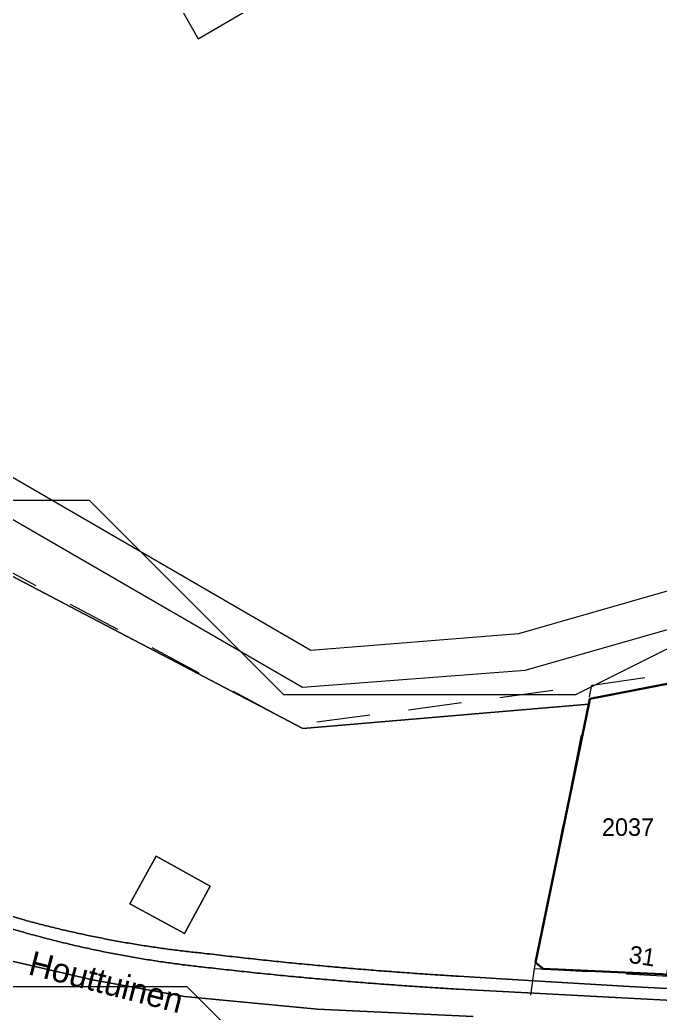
# Model space of a CAD drawing. Header units: metres. Extents: x 0 to 105485, y 0 to 425721.
# Drawn here: x 104948.9 to 104981.9, y 425386.1 to 425437.2 of the extents above; entities that cross this region are included whole.
import ezdxf
from ezdxf.enums import TextEntityAlignment as Align

# ---------------------------------------------------------------- set-up
doc = ezdxf.new("R2010")
doc.units = ezdxf.units.M
doc.header["$MEASUREMENT"] = 0
doc.linetypes.add('KG-PERCEEL-SO', pattern=[19, 5.5, -4, 5.5, -4])
for name, color, linetype, lineweight in [('B-XX-GR-BOOM-G', 90, 'Continuous', 13), ('B-XX-IE-MEUBILAIR-G', 7, 'Continuous', 18), ('B-XX-IE-MEUBILAIR_WATERWEGMEUBILAIR-G', 150, 'Continuous', 18), ('B-XX-IE-MEUBILAIR_WEGMEUBILAIR_AFVALBAK-G', 7, 'Continuous', 18), ('B-XX-KG-GRENS_PERCEEL-G', 150, 'KG-PERCEEL-SO', 18), ('B-XX-KG-GRENS_PERCEEL-T', 150, 'KG-PERCEEL-SO', 18), ('B-XX-KW-KUNSTWERK_STEIGER-G', 170, 'Continuous', 18), ('B-XX-OG-BEBOUWING-G', 7, 'Continuous', 35), ('B-XX-OG-BEBOUWING_HUISNUMMER-T', 7, 'Continuous', 18), ('B-XX-OG-BEBOUWING_STRAATNAAM-T', 7, 'Continuous', 18), ('B-XX-OG-GRENS-G', 7, 'Continuous', 18), ('B-XX-OG-WATER_HAVEN-G', 170, 'Continuous', 18), ('B-XX-VH-ONVERHARD_ZAND-G', 210, 'Continuous', 18), ('B-XX-VH-OPENVERHARDING-G', 90, 'Continuous', 18), ('B-XX-VH-OPENVERHARDING_SIERBESTRATING-G', 90, 'Continuous', 18), ('B-XX-VH-OPENVERHARDING_STRAATBAKSTEEN-G', 90, 'Continuous', 18)]:
    doc.layers.add(name, color=color, linetype=linetype, lineweight=lineweight)
doc.layers.add('GIS-WEGVAKKEN', color=2, linetype='Continuous')

msp = doc.modelspace()

# ---------------------------------------------------------------- linework, layer by layer
at = {"layer": 'B-XX-GR-BOOM-G', "color": 0, "true_color": 0x604a38}
msp.add_polyline3d([(104956.484, 425392.211, 2.369599210731049), (104956.484, 425392.211, 5.169599210731048)], dxfattribs=at)
at = {"layer": 'B-XX-IE-MEUBILAIR-G', "color": 0, "true_color": 0x604a38}
for points in [[(104953.076, 425402.488, 2.418230104667701), (104953.076, 425402.488, 3.918230104667701)], [(104949.855, 425391.332, 2.46183376498461), (104949.855, 425391.332, 5.461833764984609)], [(104953.698, 425391.185, 2.417148582602184), (104953.698, 425391.185, 5.417148582602184)], [(104969.663, 425391.136, 2.258186486235586), (104969.663, 425391.136, 3.758186486235586)], [(104951.408, 425390.913, 2.419907114711389), (104951.408, 425390.913, 5.419907114711389)], [(104952.853, 425390.612, 2.416643830049173), (104952.853, 425390.612, 5.416643830049173)], [(104954.434, 425390.304, 2.379512698888626), (104954.434, 425390.304, 5.379512698888625)], [(104975.503, 425390.181, 2.196023292838465), (104975.503, 425390.181, 3.696023292838465)], [(104956.033, 425389.978, 2.337566337005402), (104956.033, 425389.978, 5.337566337005402)], [(104958.949, 425389.696, 2.33483589115452), (104958.949, 425389.696, 5.334835891154519)], [(104960.265, 425389.566, 2.34136679624159), (104960.265, 425389.566, 5.341366796241591)], [(104961.519, 425389.436, 2.330133359744746), (104961.519, 425389.436, 5.330133359744746)], [(104963.36, 425389.224, 2.284130283329115), (104963.36, 425389.224, 5.284130283329114)], [(104964.816, 425389.05, 2.25825643664853), (104964.816, 425389.05, 5.25825643664853)], [(104967.882, 425388.886, 2.233289130752484), (104967.882, 425388.886, 5.233289130752484)], [(104970.914, 425388.617, 2.220995504720058), (104970.914, 425388.617, 5.220995504720058)], [(104974.027, 425388.629, 2.180527408084407), (104974.027, 425388.629, 3.680527408084407)], [(104974.825, 425388.136, 2.12577337024997), (104974.825, 425388.136, 3.62577337024997)], [(104975.811, 425388.156, 2.112409938796188), (104975.811, 425388.156, 5.112409938796188)], [(104973.885, 425387.838, 2.112193360071052), (104973.885, 425387.838, 3.612193360071052)], [(104979.934, 425387.985, 2.107185077838772), (104979.934, 425387.985, 5.107185077838772)]]:
    msp.add_polyline3d(points, dxfattribs=at)
at = {"layer": 'B-XX-IE-MEUBILAIR_WATERWEGMEUBILAIR-G', "color": 0, "true_color": 0x604a38}
for points in [[(104956.872, 425406.59, 0), (104956.872, 425406.59, 1.5)], [(104980.951, 425405.391, 0), (104980.951, 425405.391, 1.5)]]:
    msp.add_polyline3d(points, dxfattribs=at)
at = {"layer": 'B-XX-IE-MEUBILAIR_WEGMEUBILAIR_AFVALBAK-G', "color": 0, "true_color": 0x604a38}
msp.add_polyline3d([(104963.31, 425398.061, 2.083608196739185), (104963.31, 425398.061, 3.583608196739185)], dxfattribs=at)
at = {"layer": 'B-XX-KG-GRENS_PERCEEL-G', "ltscale": 0.5, "flags": 128}
for points in [[(104919.418, 425432.296), (104920.036, 425433.195), (104935.29, 425423.997), (104932.218, 425418.819), (104940.197, 425413.222), (104963.12, 425400.959), (104978.335, 425403.002)], [(104978.335, 425403.002), (104978.469, 425403.02), (104984.704, 425403.905)], [(104975.384, 425388.426), (104978.335, 425403.002)], [(104974.605, 425382.347), (104975.384, 425388.426)], [(104975.384, 425388.426), (104982.287, 425388.036)]]:
    msp.add_lwpolyline(points, dxfattribs=at)
at = {"layer": 'B-XX-KW-KUNSTWERK_STEIGER-G', "ltscale": 0.5}
for points in [[(104956.353, 425439.31), (104958.08, 425436.244), (104974.932, 425446.076)], [(104991.599, 425410.515), (104974.566, 425405.641), (104963.876, 425404.772), (104935.168, 425421.427), (104934.18, 425419.835), (104963.452, 425402.891), (104974.906, 425403.771), (104994.855, 425409.456)]]:
    msp.add_lwpolyline(points, dxfattribs=at)
at = {"layer": 'B-XX-OG-BEBOUWING-G', "ltscale": 0.5}
msp.add_lwpolyline([(104984.595, 425403.52), (104978.241, 425402.297), (104978.183, 425402.018), (104975.446, 425388.732), (104975.829, 425388.401), (104981.965, 425388.126), (104982.222, 425388.107)], close=True, dxfattribs=at)
at = {"layer": 'B-XX-OG-GRENS-G'}
msp.add_polyline3d([(105062.5, 425437.5, 2.468103408813477), (105052.5, 425432.5, 1.360451459884644), (105042.5, 425427.5, 0.6694625020027161), (105032.5, 425422.5, 2.181102752685547), (105027.5, 425417.5, 2.009249448776245), (105017.5, 425412.5, 0.4799178242683411), (105007.5, 425412.5, 1.891581296920776), (105002.5, 425412.5, 1.731109857559204), (104997.5, 425412.5, 0.9150753617286682), (104992.5, 425412.5, 1.489981293678284), (104987.5, 425407.5, 1.734824776649475), (104977.5, 425402.5, 1.981364488601685), (104972.5, 425402.5, 1.959653377532959), (104967.5, 425402.5, 1.951450943946838), (104962.5, 425402.5, 1.975598096847534), (104952.5, 425412.5, 3.462249994277954), (104947.5, 425412.5, 3.481977701187134), (104937.5, 425417.5, 2.962368249893188), (104932.5, 425422.5, 3.641122341156006), (104927.5, 425427.5, 3.738244533538818), (104922.5, 425432.5, 3.453321695327759), (104917.5, 425432.5, 3.307989120483398), (104902.5, 425432.5, 2.580763339996338)], dxfattribs=at)
msp.add_polyline3d([(104922.5, 425387.5, 2.412884712219238), (104927.5, 425387.5, 2.269949436187744), (104932.5, 425387.5, 2.363336086273193), (104937.5, 425387.5, 2.346051216125488), (104942.5, 425387.5, 2.26263165473938), (104947.5, 425387.5, 2.262795448303223), (104952.5, 425387.5, 2.238906145095825), (104957.5, 425387.5, 2.192342042922974), (104967.5, 425377.5, 2.20405387878418), (104967.5, 425372.5, 2.327162742614746), (104962.5, 425362.5, 2.549127101898193), (104952.5, 425352.5, 2.872208595275879), (104947.5, 425352.5, 2.941046476364136), (104937.5, 425357.5, 2.90555739402771), (104932.5, 425362.5, 2.928187608718872), (104927.5, 425362.5, 2.801816463470459), (104917.5, 425372.5, 2.782613754272461), (104912.5, 425382.5, 2.742000102996826)], close=True, dxfattribs=at)
at = {"layer": 'B-XX-OG-WATER_HAVEN-G', "ltscale": 0.5}
msp.add_lwpolyline([(104947.455, 425409.144), (104951.886, 425406.829), (104963.48, 425400.771), (104978.183, 425402.018), (104978.241, 425402.297), (104984.595, 425403.52)], dxfattribs=at)
at = {"layer": 'B-XX-VH-ONVERHARD_ZAND-G', "ltscale": 0.5}
msp.add_lwpolyline([(104958.704, 425392.651), (104955.936, 425394.195), (104954.569, 425391.747), (104957.384, 425390.217)], close=True, dxfattribs=at)
at = {"layer": 'B-XX-VH-OPENVERHARDING-G', "ltscale": 0.5}
for points in [[(104981.965, 425388.126), (104975.829, 425388.401), (104975.446, 425388.732), (104978.183, 425402.018), (104963.48, 425400.771), (104951.886, 425406.829), (104947.455, 425409.144)], [(104948.198, 425391.197), (104949.19, 425390.905), (104949.19, 425390.905), (104949.2815477812, 425390.8801328508), (104949.3731374438, 425390.8554204037), (104949.4647687265, 425390.8308627293), (104949.5564413677, 425390.8064598977), (104949.6481551058, 425390.7822119785), (104949.739909679, 425390.7581190409), (104949.8317048254, 425390.7341811537), (104949.923540283, 425390.7103983852), (104950.0154157896, 425390.6867708033), (104950.107331083, 425390.6632984755), (104950.199285901, 425390.6399814687), (104950.2912799809, 425390.6168198495), (104950.3833130602, 425390.5938136841), (104950.4753848763, 425390.5709630379), (104950.5674951663, 425390.5482679765), (104950.6596436673, 425390.5257285643), (104950.7518301164, 425390.5033448659), (104950.8440542503, 425390.4811169451), (104950.9363158059, 425390.4590448653), (104951.0286145198, 425390.4371286895), (104951.1209501285, 425390.4153684804), (104951.2133223686, 425390.3937643), (104951.3057309762, 425390.3723162099), (104951.3981756878, 425390.3510242715), (104951.4906562394, 425390.3298885453), (104951.5831723671, 425390.3089090919), (104951.6757238067, 425390.2880859711), (104951.7683102942, 425390.2674192422), (104951.8609315652, 425390.2469089644), (104951.9535873554, 425390.2265551961), (104952.0462774004, 425390.2063579955), (104952.1390014354, 425390.18631742), (104952.231759196, 425390.1664335271), (104952.3245504173, 425390.1467063735), (104952.4173748345, 425390.1271360154), (104952.5102321826, 425390.1077225087), (104952.6031221967, 425390.0884659088), (104952.6960446114, 425390.0693662707), (104952.7889991617, 425390.0504236489), (104952.8819855822, 425390.0316380975), (104952.9750036076, 425390.01300967), (104953.0680529722, 425389.9945384197), (104953.1611334105, 425389.9762243993), (104953.2542446569, 425389.958067661), (104953.3473864455, 425389.9400682567), (104953.4405585105, 425389.9222262378), (104953.533760586, 425389.9045416551), (104953.626992406, 425389.8870145592), (104953.7202537043, 425389.8696450001), (104953.8135442147, 425389.8524330274), (104953.906863671, 425389.8353786901), (104954.0002118068, 425389.8184820369), (104954.0935883556, 425389.8017431162), (104954.186993051, 425389.7851619757), (104954.2804256264, 425389.7687386626), (104954.3738858149, 425389.7524732239), (104954.46737335, 425389.7363657061), (104954.5608879647, 425389.720416155), (104954.6544293921, 425389.7046246162), (104954.7479973653, 425389.6889911348), (104954.8415916171, 425389.6735157554), (104954.9352118805, 425389.6581985222), (104955.0288578881, 425389.6430394788), (104955.1225293728, 425389.6280386686), (104955.216226067, 425389.6131961344), (104955.3099477035, 425389.5985119185), (104955.4036940147, 425389.5839860629), (104955.497464733, 425389.5696186089), (104955.5912595908, 425389.5554095978), (104955.6850783203, 425389.5413590698), (104955.7789206538, 425389.5274670653), (104955.8727863234, 425389.5137336238), (104955.9666750612, 425389.5001587846), (104956.0605865992, 425389.4867425862), (104956.1545206693, 425389.4734850673), (104956.2484770035, 425389.4603862654), (104956.3424553335, 425389.447446218), (104956.4364553912, 425389.434664962), (104956.5304769081, 425389.422042534), (104956.624519616, 425389.4095789699), (104956.7185832465, 425389.3972743053), (104956.812667531, 425389.3851285754), (104956.906772201, 425389.3731418148), (104957.0008969878, 425389.3613140577), (104957.095041623, 425389.3496453379), (104957.1892058376, 425389.3381356887), (104957.283389363, 425389.3267851429), (104957.3775919303, 425389.315593733), (104957.4718132706, 425389.3045614908), (104957.5660531151, 425389.2936884479), (104957.6603111946, 425389.2829746354), (104957.7545872403, 425389.2724200837), (104957.8488809829, 425389.262024823), (104957.9431921534, 425389.251788883), (104958.0375204825, 425389.2417122929), (104958.131865701, 425389.2317950815), (104958.2262275397, 425389.2220372771), (104958.3206057291, 425389.2124389074), (104958.415, 425389.203), (104958.415, 425389.203), (104958.5465570921, 425389.1872169145), (104958.6781237731, 425389.1715139617), (104958.8096999942, 425389.1558911475), (104958.9412857066, 425389.1403484776), (104959.0728808613, 425389.1248859577), (104959.2044854097, 425389.1095035938), (104959.3360993029, 425389.0942013914), (104959.467722492, 425389.0789793562), (104959.5993549283, 425389.0638374938), (104959.7309965629, 425389.0487758099), (104959.862647347, 425389.0337943102), (104959.9943072316, 425389.018893), (104960.1259761681, 425389.004071885), (104960.2576541075, 425388.9893309706), (104960.389341001, 425388.9746702624), (104960.5210367997, 425388.9600897658), (104960.6527414547, 425388.9455894861), (104960.7844549173, 425388.9311694287), (104960.9161771385, 425388.9168295991), (104961.0479080695, 425388.9025700025), (104961.1796476614, 425388.8883906442), (104961.3113958654, 425388.8742915295), (104961.4431526325, 425388.8602726635), (104961.5749179138, 425388.8463340516), (104961.7066916606, 425388.8324756989), (104961.8384738239, 425388.8186976104), (104961.9702643548, 425388.8049997914), (104962.1020632044, 425388.7913822469), (104962.2338703238, 425388.777844982), (104962.3656856642, 425388.7643880016), (104962.4975091766, 425388.7510113109), (104962.6293408121, 425388.7377149146), (104962.7611805219, 425388.7244988178), (104962.8930282569, 425388.7113630254), (104963.0248839684, 425388.6983075422), (104963.1567476073, 425388.6853323732), (104963.2886191247, 425388.672437523), (104963.4204984718, 425388.6596229966), (104963.5523855996, 425388.6468887986), (104963.6842804592, 425388.6342349337), (104963.8161830016, 425388.6216614067), (104963.9480931779, 425388.6091682222), (104964.0800109392, 425388.5967553849), (104964.2119362366, 425388.5844228994), (104964.343869021, 425388.5721707701), (104964.4758092436, 425388.5599990018), (104964.6077568554, 425388.5479075989), (104964.7397118074, 425388.5358965658), (104964.8716740507, 425388.5239659072), (104965.0036435364, 425388.5121156272), (104965.1356202154, 425388.5003457305), (104965.2676040388, 425388.4886562213), (104965.3995949577, 425388.4770471039), (104965.5315929231, 425388.4655183827), (104965.663597886, 425388.454070062), (104965.7956097975, 425388.4427021459), (104965.9276286085, 425388.4314146388), (104966.0596542701, 425388.4202075448), (104966.1916867333, 425388.4090808681), (104966.3237259491, 425388.3980346127), (104966.4557718686, 425388.3870687828), (104966.5878244428, 425388.3761833825), (104966.7198836226, 425388.3653784158), (104966.8519493591, 425388.3546538866), (104966.9840216032, 425388.3440097991), (104967.1161003061, 425388.3334461571), (104967.2481854186, 425388.3229629645), (104967.3802768918, 425388.3125602253), (104967.5123746767, 425388.3022379433), (104967.6444787242, 425388.2919961223), (104967.7765889855, 425388.2818347662), (104967.9087054113, 425388.2717538786), (104968.0408279528, 425388.2617534634), (104968.172956561, 425388.2518335241), (104968.3050911867, 425388.2419940647), (104968.437231781, 425388.2322350887), (104968.5693782948, 425388.2225565995), (104968.7015306793, 425388.212958601), (104968.8336888852, 425388.2034410967), (104968.9658528636, 425388.1940040901), (104969.0980225654, 425388.1846475845), (104969.2301979416, 425388.1753715837), (104969.3623789433, 425388.1661760909), (104969.4945655212, 425388.1570611097), (104969.6267576265, 425388.1480266434), (104969.75895521, 425388.1390726952), (104969.8911582228, 425388.1301992687), (104970.0233666157, 425388.121406367), (104970.1555803397, 425388.1126939934), (104970.2877993458, 425388.1040621512), (104970.420023585, 425388.0955108434), (104970.5522530081, 425388.0870400735), (104970.6844875661, 425388.0786498444), (104970.81672721, 425388.0703401592), (104970.9489718906, 425388.0621110211), (104971.081221559, 425388.0539624332), (104971.2134761661, 425388.0458943983), (104971.3457356628, 425388.0379069197), (104971.478, 425388.03), (104971.478, 425388.03), (104975.075, 425387.813), (104980.257, 425387.503), (104990.017, 425386.993)]]:
    msp.add_lwpolyline(points, dxfattribs=at)
msp.add_lwpolyline([(104954.569, 425391.747), (104955.936, 425394.195), (104958.704, 425392.651), (104957.384, 425390.217)], close=True, dxfattribs=at)
at = {"layer": 'B-XX-VH-OPENVERHARDING_SIERBESTRATING-G', "ltscale": 0.5}
msp.add_lwpolyline([(104989.961, 425386.39), (104980.207, 425386.9), (104975.036, 425387.178), (104971.487, 425387.362), (104971.3540495781, 425387.3696413119), (104971.2211036699, 425387.3773607582), (104971.0881623215, 425387.3851583362), (104970.9552255788, 425387.3930340432), (104970.8222934875, 425387.4009878765), (104970.6893660938, 425387.4090198333), (104970.5564434434, 425387.4171299109), (104970.4235255824, 425387.4253181065), (104970.2906125565, 425387.4335844172), (104970.1577044117, 425387.4419288402), (104970.024801194, 425387.4503513726), (104969.8919029492, 425387.4588520115), (104969.7590097232, 425387.4674307539), (104969.6261215619, 425387.476087597), (104969.4932385112, 425387.4848225376), (104969.3603606171, 425387.4936355729), (104969.2274879254, 425387.5025266997), (104969.094620482, 425387.511495915), (104968.9617583328, 425387.5205432155), (104968.8289015237, 425387.5296685984), (104968.6960501006, 425387.5388720604), (104968.5632041093, 425387.5481535983), (104968.4303635958, 425387.5575132089), (104968.2975286059, 425387.566950889), (104968.1646991856, 425387.5764666353), (104968.0318753806, 425387.5860604446), (104967.8990572369, 425387.5957323135), (104967.7662448004, 425387.6054822386), (104967.6334381169, 425387.6153102167), (104967.5006372323, 425387.6252162443), (104967.3678421924, 425387.6352003179), (104967.2350530432, 425387.6452624343), (104967.1022698304, 425387.6554025898), (104966.9694926, 425387.6656207809), (104966.8367213979, 425387.6759170042), (104966.7039562698, 425387.6862912561), (104966.5711972616, 425387.696743533), (104966.4384444193, 425387.7072738313), (104966.3056977885, 425387.7178821473), (104966.1729574153, 425387.7285684774), (104966.0402233454, 425387.7393328179), (104965.9074956247, 425387.7501751652), (104965.774774299, 425387.7610955153), (104965.6420594142, 425387.7720938646), (104965.5093510161, 425387.7831702093), (104965.3766491505, 425387.7943245455), (104965.2439538634, 425387.8055568694), (104965.1112652004, 425387.8168671771), (104964.9785832075, 425387.8282554647), (104964.8459079304, 425387.8397217282), (104964.7132394151, 425387.8512659638), (104964.5805777072, 425387.8628881674), (104964.4479228528, 425387.874588335), (104964.3152748974, 425387.8863664626), (104964.1826338871, 425387.898222546), (104964.0499998676, 425387.9101565813), (104963.9173728846, 425387.9221685642), (104963.7847529841, 425387.9342584907), (104963.6521402118, 425387.9464263565), (104963.5195346135, 425387.9586721575), (104963.386936235, 425387.9709958894), (104963.2543451222, 425387.9833975479), (104963.1217613208, 425387.9958771289), (104962.9891848766, 425388.0084346278), (104962.8566158354, 425388.0210700406), (104962.724054243, 425388.0337833627), (104962.5915001452, 425388.0465745898), (104962.4589535877, 425388.0594437175), (104962.3264146164, 425388.0723907412), (104962.193883277, 425388.0854156566), (104962.0613596154, 425388.0985184592), (104961.9288436772, 425388.1116991443), (104961.7963355082, 425388.1249577076), (104961.6638351542, 425388.1382941443), (104961.5313426611, 425388.1517084499), (104961.3988580745, 425388.1652006198), (104961.2663814402, 425388.1787706492), (104961.1339128039, 425388.1924185335), (104961.0014522114, 425388.206144268), (104960.8689997086, 425388.219947848), (104960.736555341, 425388.2338292687), (104960.6041191545, 425388.2477885252), (104960.4716911948, 425388.2618256128), (104960.3392715076, 425388.2759405266), (104960.2068601388, 425388.2901332617), (104960.0744571339, 425388.3044038133), (104959.9420625388, 425388.3187521763), (104959.8096763992, 425388.333178346), (104959.6772987607, 425388.3476823172), (104959.5449296692, 425388.362264085), (104959.4125691703, 425388.3769236442), (104959.2802173098, 425388.3916609899), (104959.1478741334, 425388.4064761171), (104959.0155396868, 425388.4213690204), (104958.8832140156, 425388.4363396949), (104958.7508971656, 425388.4513881353), (104958.6185891826, 425388.4665143364), (104958.4862901122, 425388.481718293), (104958.354, 425388.497), (104958.354, 425388.497), (104958.2584468923, 425388.5072844051), (104958.1629117374, 425388.5177342643), (104958.0673948217, 425388.5283495464), (104957.9718964318, 425388.5391302193), (104957.876416854, 425388.5500762509), (104957.7809563747, 425388.5611876083), (104957.68551528, 425388.5724642582), (104957.5900938563, 425388.5839061668), (104957.4946923896, 425388.5955132997), (104957.399311166, 425388.6072856222), (104957.3039504716, 425388.6192230989), (104957.2086105924, 425388.631325694), (104957.1132918142, 425388.6435933713), (104957.0179944229, 425388.656026094), (104956.9227187042, 425388.6686238248), (104956.827464944, 425388.6813865258), (104956.7322334277, 425388.6943141589), (104956.6370244411, 425388.7074066853), (104956.5418382696, 425388.7206640656), (104956.4466751986, 425388.7340862602), (104956.3515355136, 425388.7476732288), (104956.2564194998, 425388.7614249306), (104956.1613274424, 425388.7753413245), (104956.0662596268, 425388.7894223686), (104955.9712163378, 425388.8036680208), (104955.8761978606, 425388.8180782383), (104955.78120448, 425388.8326529779), (104955.686236481, 425388.847392196), (104955.5912941484, 425388.8622958483), (104955.4963777667, 425388.8773638901), (104955.4014876208, 425388.8925962762), (104955.3066239951, 425388.907992961), (104955.2117871741, 425388.9235538982), (104955.1169774422, 425388.9392790413), (104955.0221950838, 425388.9551683431), (104954.927440383, 425388.9712217558), (104954.832713624, 425388.9874392315), (104954.7380150909, 425389.0038207214), (104954.6433450676, 425389.0203661763), (104954.5487038381, 425389.0370755469), (104954.4540916862, 425389.0539487827), (104954.3595088956, 425389.0709858334), (104954.2649557498, 425389.0881866478), (104954.1704325326, 425389.1055511743), (104954.0759395272, 425389.1230793608), (104953.9814770171, 425389.1407711549), (104953.8870452856, 425389.1586265033), (104953.7926446159, 425389.1766453527), (104953.6982752909, 425389.1948276489), (104953.6039375938, 425389.2131733374), (104953.5096318074, 425389.2316823633), (104953.4153582146, 425389.2503546709), (104953.321117098, 425389.2691902043), (104953.2269087402, 425389.2881889071), (104953.1327334238, 425389.3073507223), (104953.0385914311, 425389.3266755923), (104952.9444830445, 425389.3461634592), (104952.8504085462, 425389.3658142647), (104952.7563682183, 425389.3856279497), (104952.6623623429, 425389.4056044549), (104952.5683912017, 425389.4257437204), (104952.4744550767, 425389.4460456857), (104952.3805542494, 425389.46651029), (104952.2866890016, 425389.4871374718), (104952.1928596146, 425389.5079271694), (104952.09906637, 425389.5288793205), (104952.0053095488, 425389.5499938621), (104951.9115894323, 425389.571270731), (104951.8179063015, 425389.5927098633), (104951.7242604374, 425389.6143111947), (104951.6306521208, 425389.6360746606), (104951.5370816324, 425389.6580001956), (104951.4435492528, 425389.6800877339), (104951.3500552625, 425389.7023372094), (104951.2565999418, 425389.7247485552), (104951.1631835711, 425389.7473217043), (104951.0698064304, 425389.7700565889), (104950.9764687998, 425389.7929531408), (104950.8831709591, 425389.8160112913), (104950.7899131881, 425389.8392309715), (104950.6966957666, 425389.8626121114), (104950.603518974, 425389.8861546412), (104950.5103830898, 425389.9098584902), (104950.4172883933, 425389.9337235872), (104950.3242351635, 425389.9577498608), (104950.2312236797, 425389.9819372388), (104950.1382542207, 425390.0062856489), (104950.0453270652, 425390.0307950178), (104949.952442492, 425390.0554652721), (104949.8596007797, 425390.0802963379), (104949.7668022066, 425390.1052881407), (104949.6740470509, 425390.1304406056), (104949.581335591, 425390.155753657), (104949.4886681047, 425390.1812272191), (104949.39604487, 425390.2068612156), (104949.3034661646, 425390.2326555695), (104949.2109322661, 425390.2586102035), (104949.1184434522, 425390.2847250398), (104949.026, 425390.311), (104949.026, 425390.311), (104948.007, 425390.596)], dxfattribs=at)
at = {"layer": 'B-XX-VH-OPENVERHARDING_STRAATBAKSTEEN-G', "ltscale": 0.5}
for points in [[(104990.017, 425386.993), (104980.257, 425387.503), (104975.075, 425387.813), (104971.478, 425388.03), (104971.3457356628, 425388.0379069197), (104971.2134761661, 425388.0458943983), (104971.081221559, 425388.0539624332), (104970.9489718906, 425388.0621110211), (104970.81672721, 425388.0703401592), (104970.6844875661, 425388.0786498444), (104970.5522530081, 425388.0870400735), (104970.420023585, 425388.0955108434), (104970.2877993458, 425388.1040621512), (104970.1555803397, 425388.1126939934), (104970.0233666157, 425388.121406367), (104969.8911582228, 425388.1301992687), (104969.75895521, 425388.1390726952), (104969.6267576265, 425388.1480266434), (104969.4945655212, 425388.1570611097), (104969.3623789433, 425388.1661760909), (104969.2301979416, 425388.1753715837), (104969.0980225654, 425388.1846475845), (104968.9658528636, 425388.1940040901), (104968.8336888852, 425388.2034410967), (104968.7015306793, 425388.212958601), (104968.5693782948, 425388.2225565995), (104968.437231781, 425388.2322350887), (104968.3050911867, 425388.2419940647), (104968.172956561, 425388.2518335241), (104968.0408279528, 425388.2617534634), (104967.9087054113, 425388.2717538786), (104967.7765889855, 425388.2818347662), (104967.6444787242, 425388.2919961223), (104967.5123746767, 425388.3022379433), (104967.3802768918, 425388.3125602253), (104967.2481854186, 425388.3229629645), (104967.1161003061, 425388.3334461571), (104966.9840216032, 425388.3440097991), (104966.8519493591, 425388.3546538866), (104966.7198836226, 425388.3653784158), (104966.5878244428, 425388.3761833825), (104966.4557718686, 425388.3870687828), (104966.3237259491, 425388.3980346127), (104966.1916867333, 425388.4090808681), (104966.0596542701, 425388.4202075448), (104965.9276286085, 425388.4314146388), (104965.7956097975, 425388.4427021459), (104965.663597886, 425388.454070062), (104965.5315929231, 425388.4655183827), (104965.3995949577, 425388.4770471039), (104965.2676040388, 425388.4886562213), (104965.1356202154, 425388.5003457305), (104965.0036435364, 425388.5121156272), (104964.8716740507, 425388.5239659072), (104964.7397118074, 425388.5358965658), (104964.6077568554, 425388.5479075989), (104964.4758092436, 425388.5599990018), (104964.343869021, 425388.5721707701), (104964.2119362366, 425388.5844228994), (104964.0800109392, 425388.5967553849), (104963.9480931779, 425388.6091682222), (104963.8161830016, 425388.6216614067), (104963.6842804592, 425388.6342349337), (104963.5523855996, 425388.6468887986), (104963.4204984718, 425388.6596229966), (104963.2886191247, 425388.672437523), (104963.1567476073, 425388.6853323732), (104963.0248839684, 425388.6983075422), (104962.8930282569, 425388.7113630254), (104962.7611805219, 425388.7244988178), (104962.6293408121, 425388.7377149146), (104962.4975091766, 425388.7510113109), (104962.3656856642, 425388.7643880016), (104962.2338703238, 425388.777844982), (104962.1020632044, 425388.7913822469), (104961.9702643548, 425388.8049997914), (104961.8384738239, 425388.8186976104), (104961.7066916606, 425388.8324756989), (104961.5749179138, 425388.8463340516), (104961.4431526325, 425388.8602726635), (104961.3113958654, 425388.8742915295), (104961.1796476614, 425388.8883906442), (104961.0479080695, 425388.9025700025), (104960.9161771385, 425388.9168295991), (104960.7844549173, 425388.9311694287), (104960.6527414547, 425388.9455894861), (104960.5210367997, 425388.9600897658), (104960.389341001, 425388.9746702624), (104960.2576541075, 425388.9893309706), (104960.1259761681, 425389.004071885), (104959.9943072316, 425389.018893), (104959.862647347, 425389.0337943102), (104959.7309965629, 425389.0487758099), (104959.5993549283, 425389.0638374938), (104959.467722492, 425389.0789793562), (104959.3360993029, 425389.0942013914), (104959.2044854097, 425389.1095035938), (104959.0728808613, 425389.1248859577), (104958.9412857066, 425389.1403484776), (104958.8096999942, 425389.1558911475), (104958.6781237731, 425389.1715139617), (104958.5465570921, 425389.1872169145), (104958.415, 425389.203), (104958.415, 425389.203), (104958.3206057291, 425389.2124389074), (104958.2262275397, 425389.2220372771), (104958.131865701, 425389.2317950815), (104958.0375204825, 425389.2417122929), (104957.9431921534, 425389.251788883), (104957.8488809829, 425389.262024823), (104957.7545872403, 425389.2724200837), (104957.6603111946, 425389.2829746354), (104957.5660531151, 425389.2936884479), (104957.4718132706, 425389.3045614908), (104957.3775919303, 425389.315593733), (104957.283389363, 425389.3267851429), (104957.1892058376, 425389.3381356887), (104957.095041623, 425389.3496453379), (104957.0008969878, 425389.3613140577), (104956.906772201, 425389.3731418148), (104956.812667531, 425389.3851285754), (104956.7185832465, 425389.3972743053), (104956.624519616, 425389.4095789699), (104956.5304769081, 425389.422042534), (104956.4364553912, 425389.434664962), (104956.3424553335, 425389.447446218), (104956.2484770035, 425389.4603862654), (104956.1545206693, 425389.4734850673), (104956.0605865992, 425389.4867425862), (104955.9666750612, 425389.5001587846), (104955.8727863234, 425389.5137336238), (104955.7789206538, 425389.5274670653), (104955.6850783203, 425389.5413590698), (104955.5912595908, 425389.5554095978), (104955.497464733, 425389.5696186089), (104955.4036940147, 425389.5839860629), (104955.3099477035, 425389.5985119185), (104955.216226067, 425389.6131961344), (104955.1225293728, 425389.6280386686), (104955.0288578881, 425389.6430394788), (104954.9352118805, 425389.6581985222), (104954.8415916171, 425389.6735157554), (104954.7479973653, 425389.6889911348), (104954.6544293921, 425389.7046246162), (104954.5608879647, 425389.720416155), (104954.46737335, 425389.7363657061), (104954.3738858149, 425389.7524732239), (104954.2804256264, 425389.7687386626), (104954.186993051, 425389.7851619757), (104954.0935883556, 425389.8017431162), (104954.0002118068, 425389.8184820369), (104953.906863671, 425389.8353786901), (104953.8135442147, 425389.8524330274), (104953.7202537043, 425389.8696450001), (104953.626992406, 425389.8870145592), (104953.533760586, 425389.9045416551), (104953.4405585105, 425389.9222262378), (104953.3473864455, 425389.9400682567), (104953.2542446569, 425389.958067661), (104953.1611334105, 425389.9762243993), (104953.0680529722, 425389.9945384197), (104952.9750036076, 425390.01300967), (104952.8819855822, 425390.0316380975), (104952.7889991617, 425390.0504236489), (104952.6960446114, 425390.0693662707), (104952.6031221967, 425390.0884659088), (104952.5102321826, 425390.1077225087), (104952.4173748345, 425390.1271360154), (104952.3245504173, 425390.1467063735), (104952.231759196, 425390.1664335271), (104952.1390014354, 425390.18631742), (104952.0462774004, 425390.2063579955), (104951.9535873554, 425390.2265551961), (104951.8609315652, 425390.2469089644), (104951.7683102942, 425390.2674192422), (104951.6757238067, 425390.2880859711), (104951.5831723671, 425390.3089090919), (104951.4906562394, 425390.3298885453), (104951.3981756878, 425390.3510242715), (104951.3057309762, 425390.3723162099), (104951.2133223686, 425390.3937643), (104951.1209501285, 425390.4153684804), (104951.0286145198, 425390.4371286895), (104950.9363158059, 425390.4590448653), (104950.8440542503, 425390.4811169451), (104950.7518301164, 425390.5033448659), (104950.6596436673, 425390.5257285643), (104950.5674951663, 425390.5482679765), (104950.4753848763, 425390.5709630379), (104950.3833130602, 425390.5938136841), (104950.2912799809, 425390.6168198495), (104950.199285901, 425390.6399814687), (104950.107331083, 425390.6632984755), (104950.0154157896, 425390.6867708033), (104949.923540283, 425390.7103983852), (104949.8317048254, 425390.7341811537), (104949.739909679, 425390.7581190409), (104949.6481551058, 425390.7822119785), (104949.5564413677, 425390.8064598977), (104949.4647687265, 425390.8308627293), (104949.3731374438, 425390.8554204037), (104949.2815477812, 425390.8801328508), (104949.19, 425390.905), (104949.19, 425390.905), (104948.198, 425391.197)], [(104948.007, 425390.596), (104949.026, 425390.311), (104949.026, 425390.311), (104949.1184434522, 425390.2847250398), (104949.2109322661, 425390.2586102035), (104949.3034661646, 425390.2326555695), (104949.39604487, 425390.2068612156), (104949.4886681047, 425390.1812272191), (104949.581335591, 425390.155753657), (104949.6740470509, 425390.1304406056), (104949.7668022066, 425390.1052881407), (104949.8596007797, 425390.0802963379), (104949.952442492, 425390.0554652721), (104950.0453270652, 425390.0307950178), (104950.1382542207, 425390.0062856489), (104950.2312236797, 425389.9819372388), (104950.3242351635, 425389.9577498608), (104950.4172883933, 425389.9337235872), (104950.5103830898, 425389.9098584902), (104950.603518974, 425389.8861546412), (104950.6966957666, 425389.8626121114), (104950.7899131881, 425389.8392309715), (104950.8831709591, 425389.8160112913), (104950.9764687998, 425389.7929531408), (104951.0698064304, 425389.7700565889), (104951.1631835711, 425389.7473217043), (104951.2565999418, 425389.7247485552), (104951.3500552625, 425389.7023372094), (104951.4435492528, 425389.6800877339), (104951.5370816324, 425389.6580001956), (104951.6306521208, 425389.6360746606), (104951.7242604374, 425389.6143111947), (104951.8179063015, 425389.5927098633), (104951.9115894323, 425389.571270731), (104952.0053095488, 425389.5499938621), (104952.09906637, 425389.5288793205), (104952.1928596146, 425389.5079271694), (104952.2866890016, 425389.4871374718), (104952.3805542494, 425389.46651029), (104952.4744550767, 425389.4460456857), (104952.5683912017, 425389.4257437204), (104952.6623623429, 425389.4056044549), (104952.7563682183, 425389.3856279497), (104952.8504085462, 425389.3658142647), (104952.9444830445, 425389.3461634592), (104953.0385914311, 425389.3266755923), (104953.1327334238, 425389.3073507223), (104953.2269087402, 425389.2881889071), (104953.321117098, 425389.2691902043), (104953.4153582146, 425389.2503546709), (104953.5096318074, 425389.2316823633), (104953.6039375938, 425389.2131733374), (104953.6982752909, 425389.1948276489), (104953.7926446159, 425389.1766453527), (104953.8870452856, 425389.1586265033), (104953.9814770171, 425389.1407711549), (104954.0759395272, 425389.1230793608), (104954.1704325326, 425389.1055511743), (104954.2649557498, 425389.0881866478), (104954.3595088956, 425389.0709858334), (104954.4540916862, 425389.0539487827), (104954.5487038381, 425389.0370755469), (104954.6433450676, 425389.0203661763), (104954.7380150909, 425389.0038207214), (104954.832713624, 425388.9874392315), (104954.927440383, 425388.9712217558), (104955.0221950838, 425388.9551683431), (104955.1169774422, 425388.9392790413), (104955.2117871741, 425388.9235538982), (104955.3066239951, 425388.907992961), (104955.4014876208, 425388.8925962762), (104955.4963777667, 425388.8773638901), (104955.5912941484, 425388.8622958483), (104955.686236481, 425388.847392196), (104955.78120448, 425388.8326529779), (104955.8761978606, 425388.8180782383), (104955.9712163378, 425388.8036680208), (104956.0662596268, 425388.7894223686), (104956.1613274424, 425388.7753413245), (104956.2564194998, 425388.7614249306), (104956.3515355136, 425388.7476732288), (104956.4466751986, 425388.7340862602), (104956.5418382696, 425388.7206640656), (104956.6370244411, 425388.7074066853), (104956.7322334277, 425388.6943141589), (104956.827464944, 425388.6813865258), (104956.9227187042, 425388.6686238248), (104957.0179944229, 425388.656026094), (104957.1132918142, 425388.6435933713), (104957.2086105924, 425388.631325694), (104957.3039504716, 425388.6192230989), (104957.399311166, 425388.6072856222), (104957.4946923896, 425388.5955132997), (104957.5900938563, 425388.5839061668), (104957.68551528, 425388.5724642582), (104957.7809563747, 425388.5611876083), (104957.876416854, 425388.5500762509), (104957.9718964318, 425388.5391302193), (104958.0673948217, 425388.5283495464), (104958.1629117374, 425388.5177342643), (104958.2584468923, 425388.5072844051), (104958.354, 425388.497), (104958.354, 425388.497), (104958.4862901122, 425388.481718293), (104958.6185891826, 425388.4665143364), (104958.7508971656, 425388.4513881353), (104958.8832140156, 425388.4363396949), (104959.0155396868, 425388.4213690204), (104959.1478741334, 425388.4064761171), (104959.2802173098, 425388.3916609899), (104959.4125691703, 425388.3769236442), (104959.5449296692, 425388.362264085), (104959.6772987607, 425388.3476823172), (104959.8096763992, 425388.333178346), (104959.9420625388, 425388.3187521763), (104960.0744571339, 425388.3044038133), (104960.2068601388, 425388.2901332617), (104960.3392715076, 425388.2759405266), (104960.4716911948, 425388.2618256128), (104960.6041191545, 425388.2477885252), (104960.736555341, 425388.2338292687), (104960.8689997086, 425388.219947848), (104961.0014522114, 425388.206144268), (104961.1339128039, 425388.1924185335), (104961.2663814402, 425388.1787706492), (104961.3988580745, 425388.1652006198), (104961.5313426611, 425388.1517084499), (104961.6638351542, 425388.1382941443), (104961.7963355082, 425388.1249577076), (104961.9288436772, 425388.1116991443), (104962.0613596154, 425388.0985184592), (104962.193883277, 425388.0854156566), (104962.3264146164, 425388.0723907412), (104962.4589535877, 425388.0594437175), (104962.5915001452, 425388.0465745898), (104962.724054243, 425388.0337833627), (104962.8566158354, 425388.0210700406), (104962.9891848766, 425388.0084346278), (104963.1217613208, 425387.9958771289), (104963.2543451222, 425387.9833975479), (104963.386936235, 425387.9709958894), (104963.5195346135, 425387.9586721575), (104963.6521402118, 425387.9464263565), (104963.7847529841, 425387.9342584907), (104963.9173728846, 425387.9221685642), (104964.0499998676, 425387.9101565813), (104964.1826338871, 425387.898222546), (104964.3152748974, 425387.8863664626), (104964.4479228528, 425387.874588335), (104964.5805777072, 425387.8628881674), (104964.7132394151, 425387.8512659638), (104964.8459079304, 425387.8397217282), (104964.9785832075, 425387.8282554647), (104965.1112652004, 425387.8168671771), (104965.2439538634, 425387.8055568694), (104965.3766491505, 425387.7943245455), (104965.5093510161, 425387.7831702093), (104965.6420594142, 425387.7720938646), (104965.774774299, 425387.7610955153), (104965.9074956247, 425387.7501751652), (104966.0402233454, 425387.7393328179), (104966.1729574153, 425387.7285684774), (104966.3056977885, 425387.7178821473), (104966.4384444193, 425387.7072738313), (104966.5711972616, 425387.696743533), (104966.7039562698, 425387.6862912561), (104966.8367213979, 425387.6759170042), (104966.9694926, 425387.6656207809), (104967.1022698304, 425387.6554025898), (104967.2350530432, 425387.6452624343), (104967.3678421924, 425387.6352003179), (104967.5006372323, 425387.6252162443), (104967.6334381169, 425387.6153102167), (104967.7662448004, 425387.6054822386), (104967.8990572369, 425387.5957323135), (104968.0318753806, 425387.5860604446), (104968.1646991856, 425387.5764666353), (104968.2975286059, 425387.566950889), (104968.4303635958, 425387.5575132089), (104968.5632041093, 425387.5481535983), (104968.6960501006, 425387.5388720604), (104968.8289015237, 425387.5296685984), (104968.9617583328, 425387.5205432155), (104969.094620482, 425387.511495915), (104969.2274879254, 425387.5025266997), (104969.3603606171, 425387.4936355729), (104969.4932385112, 425387.4848225376), (104969.6261215619, 425387.476087597), (104969.7590097232, 425387.4674307539), (104969.8919029492, 425387.4588520115), (104970.024801194, 425387.4503513726), (104970.1577044117, 425387.4419288402), (104970.2906125565, 425387.4335844172), (104970.4235255824, 425387.4253181065), (104970.5564434434, 425387.4171299109), (104970.6893660938, 425387.4090198333), (104970.8222934875, 425387.4009878765), (104970.9552255788, 425387.3930340432), (104971.0881623215, 425387.3851583362), (104971.2211036699, 425387.3773607582), (104971.3540495781, 425387.3696413119), (104971.487, 425387.362), (104971.487, 425387.362), (104975.036, 425387.178), (104980.207, 425386.9), (104989.961, 425386.39)]]:
    msp.add_lwpolyline(points, dxfattribs=at)
at = {"layer": 'GIS-WEGVAKKEN'}
msp.add_lwpolyline([(104918.8891000003, 425404.5168999992), (104925.65, 425397.75), (104934.16, 425393.32), (104935.39, 425392.74), (104939.34, 425391.24), (104943.28, 425390.13), (104948.08, 425388.91), (104952.66, 425387.85), (104957.38, 425386.99), (104964.23, 425386.33), (104972.2366999984, 425385.9527000003)], dxfattribs=at)

# ---------------------------------------------------------------- texts
at = {"layer": 'B-XX-KG-GRENS_PERCEEL-T'}
msp.add_text('2037', height=0.9, dxfattribs=at).set_placement((104980.1996167436, 425395.6971765147), align=Align.MIDDLE_CENTER)
at = {"layer": 'B-XX-OG-BEBOUWING_HUISNUMMER-T'}
msp.add_text('31', height=0.9, rotation=351.1999998092651, dxfattribs=at).set_placement((104980.936, 425389.069), align=Align.MIDDLE_CENTER)
at = {"layer": 'B-XX-OG-BEBOUWING_STRAATNAAM-T'}
msp.add_text('Houttuinen', height=1.25, rotation=345.5, dxfattribs=at).set_placement((104953.358, 425387.732), align=Align.MIDDLE_CENTER)

doc.saveas('drawing.dxf')
